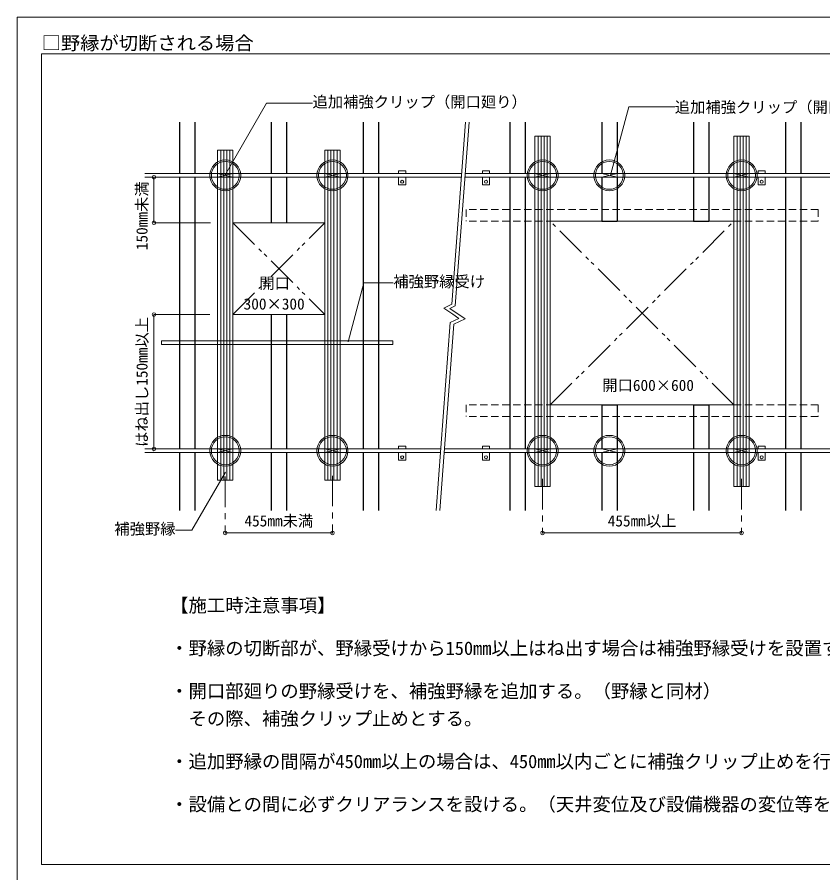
# Model space of a CAD drawing. Units: millimetres on the paper, with parts at other scales. Extents: x -195 to 195, y -140 to 138.
# Drawn here: x -195 to -63.4, y -2.3 to 137.5 of the extents above; entities that cross this region are included whole.
import ezdxf
from ezdxf.enums import TextEntityAlignment as Align

# ---------------------------------------------------------------- set-up
doc = ezdxf.new("R2010")
doc.units = ezdxf.units.MM
doc.header["$PDMODE"] = 32
doc.header["$PDSIZE"] = 0.6
for name, pattern in [('CHAIN1', [8, 5, -1, 1, -1]), ('DASHED1', [1.8, 1.2, -0.6]), ('DOUBLE_CHAIN1', [8.8, 5, -1, 0.6, -0.6, 0.6, -1])]:
    doc.linetypes.add(name, pattern=pattern)
for name, color, linetype, lineweight in [('5-0_中心線', 4, 'Continuous', 9), ('5-1_吊り材', 7, 'Continuous', 18), ('5-2_野縁受け', 3, 'Continuous', 18), ('5-3_野縁', 2, 'Continuous', 25), ('5-4_ブレース・補強材', 4, 'Continuous', 9), ('5-5_寸法', 4, 'Continuous', 9), ('5-6_文字', 7, 'Continuous', 18), ('5-A_クリップ', 7, 'Continuous', 18), ('5-D_パネル', 4, 'Continuous', 9), ('F-3_野縁', 7, 'Continuous', 18)]:
    doc.layers.add(name, color=color, linetype=linetype, lineweight=lineweight)
doc.layers.add('F-6_文字', color=7, linetype='Continuous')
doc.styles.add('ＭＳ ゴシック', font='')
doc.styles.get('ＭＳ ゴシック').set_extended_font_data('MS Gothic')

msp = doc.modelspace()

# ---------------------------------------------------------------- linework, layer by layer
at = {"layer": '5-0_中心線'}
for p, q in [((-121.76, 120.359), (-124.023, 90.575)), ((-121.158, 120.359), (-123.442, 90.299)), ((-124.322, 89.876), (-123.442, 90.299)), ((-121.852, 88.189), (-124.322, 89.876)), ((-122.849, 88.264), (-124.25, 87.592)), ((-123.846, 88.945), (-122.849, 88.264)), ((-121.852, 88.189), (-123.669, 87.316)), ((-124.25, 87.592), (-126.585, 56.856)), ((-123.669, 87.316), (-125.984, 56.856))]:
    msp.add_line(p, q, dxfattribs=at)
at = {"layer": '5-0_中心線', "linetype": 'DOUBLE_CHAIN1'}
for p, q in [((-159.751, 103.891), (-144.751, 88.891)), ((-159.751, 88.891), (-144.751, 103.891)), ((-77.924, 74.141), (-107.924, 104.141)), ((-107.924, 74.141), (-77.924, 104.141))]:
    msp.add_line(p, q, dxfattribs=at)
at = {"layer": '5-0_中心線'}
msp.add_lwpolyline([(-123.846, 88.945), (-125.319, 89.952), (-124.023, 90.575)], dxfattribs=at)
at = {"layer": '5-1_吊り材'}
for p, q in [((-132.691, 112.381), (-131.541, 112.381)), ((-132.691, 111.941), (-132.691, 112.381)), ((-131.541, 112.381), (-131.541, 111.941)), ((-117.835, 112.381), (-118.985, 112.381)), ((-118.985, 112.381), (-118.985, 111.941)), ((-117.835, 111.941), (-117.835, 112.381)), ((-72.835, 112.381), (-73.985, 112.381)), ((-73.985, 112.381), (-73.985, 111.941)), ((-72.835, 111.941), (-72.835, 112.381)), ((-131.541, 110.091), (-131.541, 111.341)), ((-118.985, 110.091), (-118.985, 111.341)), ((-73.985, 110.091), (-73.985, 111.341)), ((-132.691, 67.381), (-131.541, 67.381)), ((-132.691, 66.941), (-132.691, 67.381)), ((-131.541, 67.381), (-131.541, 66.941)), ((-117.835, 67.381), (-118.985, 67.381)), ((-118.985, 67.381), (-118.985, 66.941)), ((-117.835, 66.941), (-117.835, 67.381)), ((-72.835, 67.381), (-73.985, 67.381)), ((-73.985, 67.381), (-73.985, 66.941)), ((-72.835, 66.941), (-72.835, 67.381)), ((-131.541, 65.091), (-131.541, 66.341)), ((-118.985, 65.091), (-118.985, 66.341)), ((-73.985, 65.091), (-73.985, 66.341))]:
    msp.add_line(p, q, dxfattribs=at)
for points in [[(-132.691, 111.341), (-132.691, 110.091), (-131.541, 110.091)], [(-117.835, 111.341), (-117.835, 110.091), (-118.985, 110.091)], [(-72.835, 111.341), (-72.835, 110.091), (-73.985, 110.091)], [(-132.691, 66.341), (-132.691, 65.091), (-131.541, 65.091)], [(-117.835, 66.341), (-117.835, 65.091), (-118.985, 65.091)], [(-72.835, 66.341), (-72.835, 65.091), (-73.985, 65.091)]]:
    msp.add_lwpolyline(points, dxfattribs=at)
for centre in [(-132.116, 110.591), (-118.41, 110.591), (-73.41, 110.591), (-132.116, 65.591), (-118.41, 65.591), (-73.41, 65.591)]:
    msp.add_circle(centre, 0.25, dxfattribs=at)
at = {"layer": '5-2_野縁受け'}
for p, q in [((-122.399, 111.941), (-174.146, 111.941)), ((-121.798, 111.941), (-57.162, 111.941)), ((-122.445, 111.341), (-174.146, 111.341)), ((-121.843, 111.341), (-57.207, 111.341)), ((-125.819, 66.941), (-174.146, 66.941)), ((-125.865, 66.341), (-174.146, 66.341)), ((-125.263, 66.341), (-60.627, 66.341)), ((-125.217, 66.941), (-60.581, 66.941))]:
    msp.add_line(p, q, dxfattribs=at)
at = {"layer": '5-3_野縁'}
for p, q in [((-168.501, 120.359), (-168.501, 111.941)), ((-166.001, 120.359), (-166.001, 111.941)), ((-153.501, 120.359), (-153.501, 111.941)), ((-151.001, 120.359), (-151.001, 111.941)), ((-138.501, 120.359), (-138.501, 111.941)), ((-136.001, 120.359), (-136.001, 111.941)), ((-114.525, 120.359), (-114.525, 111.941)), ((-112.025, 120.359), (-112.025, 111.941)), ((-99.525, 120.359), (-99.525, 111.941)), ((-97.025, 120.359), (-97.025, 111.941)), ((-84.525, 120.359), (-84.525, 111.941)), ((-82.025, 120.359), (-82.025, 111.941)), ((-69.525, 120.359), (-69.525, 111.941)), ((-67.025, 120.359), (-67.025, 111.941)), ((-168.501, 111.341), (-168.501, 104.191)), ((-166.001, 111.341), (-166.001, 104.191)), ((-153.501, 111.341), (-153.501, 103.891)), ((-151.001, 111.341), (-151.001, 103.891)), ((-138.501, 111.341), (-138.501, 104.141)), ((-136.001, 111.341), (-136.001, 104.141)), ((-114.525, 111.341), (-114.525, 104.141)), ((-112.025, 111.341), (-112.025, 104.141)), ((-99.525, 111.341), (-99.525, 104.141)), ((-97.025, 111.341), (-97.025, 104.141)), ((-84.525, 111.341), (-84.525, 104.141)), ((-82.025, 111.341), (-82.025, 104.141)), ((-69.525, 111.341), (-69.525, 104.141)), ((-67.025, 111.341), (-67.025, 104.141)), ((-168.501, 104.191), (-168.501, 74.141)), ((-166.001, 104.191), (-166.001, 74.141)), ((-138.501, 104.141), (-138.501, 74.141)), ((-136.001, 104.141), (-136.001, 74.141)), ((-114.525, 104.141), (-114.525, 74.141)), ((-112.025, 104.141), (-112.025, 74.141)), ((-99.525, 104.141), (-97.025, 104.141)), ((-84.525, 104.141), (-82.025, 104.141)), ((-69.525, 104.141), (-69.525, 74.141)), ((-67.025, 104.141), (-67.025, 74.141)), ((-153.501, 88.891), (-153.501, 74.141)), ((-151.001, 88.891), (-151.001, 74.141)), ((-168.501, 74.141), (-168.501, 66.941)), ((-166.001, 74.141), (-166.001, 66.941)), ((-153.501, 74.141), (-153.501, 66.941)), ((-151.001, 74.141), (-151.001, 66.941)), ((-138.501, 74.141), (-138.501, 66.941)), ((-136.001, 74.141), (-136.001, 66.941)), ((-114.525, 74.141), (-114.525, 66.941)), ((-112.025, 74.141), (-112.025, 66.941)), ((-99.525, 74.141), (-99.525, 66.941)), ((-99.525, 74.141), (-97.025, 74.141)), ((-97.025, 74.141), (-97.025, 66.941)), ((-84.525, 74.141), (-84.525, 66.941)), ((-84.525, 74.141), (-82.025, 74.141)), ((-82.025, 74.141), (-82.025, 66.941)), ((-69.525, 74.141), (-69.525, 66.941)), ((-67.025, 74.141), (-67.025, 66.941)), ((-168.501, 66.341), (-168.501, 56.856)), ((-166.001, 66.341), (-166.001, 56.856)), ((-153.501, 66.341), (-153.501, 56.856)), ((-151.001, 66.341), (-151.001, 56.856)), ((-138.501, 66.341), (-138.501, 56.856)), ((-136.001, 66.341), (-136.001, 56.856)), ((-114.525, 66.341), (-114.525, 56.856)), ((-112.025, 66.341), (-112.025, 56.856)), ((-99.525, 66.341), (-99.525, 56.856)), ((-97.025, 66.341), (-97.025, 56.856)), ((-84.525, 66.341), (-84.525, 56.856)), ((-82.025, 66.341), (-82.025, 56.856)), ((-69.525, 66.341), (-69.525, 56.856)), ((-67.025, 66.341), (-67.025, 56.856))]:
    msp.add_line(p, q, dxfattribs=at)
at = {"layer": '5-4_ブレース・補強材'}
for p, q in [((-110.424, 60.815), (-110.424, 118.028)), ((-110.424, 118.028), (-107.924, 118.028)), ((-109.924, 60.815), (-109.924, 118.028)), ((-109.424, 60.815), (-109.424, 118.028)), ((-108.924, 60.815), (-108.924, 118.028)), ((-108.424, 60.815), (-108.424, 118.028)), ((-107.924, 111.941), (-107.924, 118.028)), ((-77.424, 118.028), (-77.424, 60.815)), ((-76.924, 118.028), (-76.924, 60.815)), ((-76.424, 118.028), (-76.424, 60.815)), ((-75.924, 118.028), (-75.924, 60.815)), ((-75.424, 118.028), (-75.424, 60.815)), ((-162.251, 115.774), (-162.251, 61.831)), ((-162.251, 115.774), (-159.751, 115.774)), ((-161.751, 115.774), (-161.751, 61.831)), ((-161.251, 115.774), (-161.251, 61.831)), ((-160.751, 115.774), (-160.751, 61.831)), ((-160.251, 115.774), (-160.251, 61.831)), ((-159.751, 115.774), (-159.751, 61.831)), ((-159.751, 115.774), (-159.751, 61.831)), ((-144.751, 115.774), (-144.751, 61.831)), ((-144.751, 115.774), (-142.251, 115.774)), ((-144.251, 115.774), (-144.251, 61.831)), ((-143.751, 115.774), (-143.751, 61.831)), ((-143.251, 115.774), (-143.251, 61.831)), ((-142.751, 115.774), (-142.751, 61.831)), ((-142.251, 115.774), (-142.251, 61.831)), ((-107.924, 104.141), (-107.924, 111.341)), ((-77.924, 104.141), (-77.924, 111.341)), ((-77.924, 104.141), (-77.924, 74.141)), ((-171.403, 83.982), (-133.629, 83.982)), ((-77.924, 74.141), (-77.924, 66.941)), ((-107.924, 66.341), (-107.924, 60.815)), ((-77.924, 66.341), (-77.924, 60.815)), ((-162.251, 61.831), (-159.751, 61.831)), ((-144.751, 61.831), (-142.251, 61.831)), ((-110.424, 60.815), (-107.924, 60.815)), ((-77.924, 60.815), (-75.424, 60.815))]:
    msp.add_line(p, q, dxfattribs=at)
at = {"layer": '5-4_ブレース・補強材', "linetype": 'DASHED1'}
for p, q in [((-64.174, 106.041), (-64.174, 104.141)), ((-64.174, 104.141), (-121.674, 104.141)), ((-64.174, 74.141), (-121.674, 74.141)), ((-121.674, 74.141), (-121.674, 72.241)), ((-64.174, 74.141), (-64.174, 72.241)), ((-64.174, 72.241), (-121.674, 72.241))]:
    msp.add_line(p, q, dxfattribs=at)
at = {"layer": '5-4_ブレース・補強材'}
for points in [[(-77.924, 111.941), (-77.924, 118.028), (-75.424, 118.028)], [(-107.924, 104.141), (-107.924, 74.141), (-107.924, 66.941)], [(-171.403, 83.982), (-171.403, 84.582), (-133.629, 84.582), (-133.629, 83.982)]]:
    msp.add_lwpolyline(points, dxfattribs=at)
at = {"layer": '5-4_ブレース・補強材', "linetype": 'DASHED1'}
msp.add_lwpolyline([(-64.174, 106.041), (-121.674, 106.041), (-121.674, 104.141)], dxfattribs=at)
at = {"layer": '5-5_寸法'}
for p, q in [((-172.65, 111.341), (-172.65, 103.891)), ((-172.65, 103.891), (-163.419, 103.891)), ((-172.65, 66.941), (-172.65, 88.891)), ((-172.65, 88.891), (-163.529, 88.891)), ((-161.001, 53.222), (-143.501, 53.222)), ((-109.174, 53.222), (-76.674, 53.222))]:
    msp.add_line(p, q, dxfattribs=at)
at = {"layer": '5-5_寸法', "linetype": 'CHAIN1'}
for p, q in [((-161.001, 62.441), (-161.001, 53.222)), ((-143.501, 62.573), (-143.501, 53.222)), ((-109.174, 62.07), (-109.174, 53.222)), ((-76.674, 62.07), (-76.674, 53.222))]:
    msp.add_line(p, q, dxfattribs=at)
at = {"layer": '5-5_寸法', "color": 7}
for p in [(-172.65, 111.341), (-172.65, 103.891), (-172.65, 88.891), (-172.65, 66.941), (-161.001, 53.222), (-143.501, 53.222), (-109.174, 53.222), (-76.674, 53.222)]:
    msp.add_point(p, dxfattribs=at)
at = {"layer": '5-6_文字'}
for p, q in [((-98.088, 111.653), (-95.096, 122.82)), ((-95.096, 122.82), (-87.596, 122.82))]:
    msp.add_line(p, q, dxfattribs=at)
for points in [[(-161.07, 111.634), (-154.257, 123.435), (-146.757, 123.435)], [(-140.948, 84.418), (-138.363, 94.066), (-133.573, 94.066)], [(-160.968, 63.153), (-166.443, 53.67), (-169.123, 53.67)]]:
    msp.add_lwpolyline(points, dxfattribs=at)
at = {"layer": '5-A_クリップ'}
for p, q in [((-162.251, 111.941), (-159.751, 111.341)), ((-159.751, 111.941), (-162.251, 111.341)), ((-162.251, 111.941), (-162.251, 111.341)), ((-159.751, 111.341), (-159.751, 111.941)), ((-144.751, 111.941), (-142.251, 111.341)), ((-142.251, 111.941), (-144.751, 111.341)), ((-144.751, 111.941), (-144.751, 111.341)), ((-142.251, 111.341), (-142.251, 111.941)), ((-110.424, 111.941), (-107.924, 111.341)), ((-107.924, 111.941), (-110.424, 111.341)), ((-110.424, 111.941), (-110.424, 111.341)), ((-107.924, 111.341), (-107.924, 111.941)), ((-99.525, 111.941), (-97.025, 111.341)), ((-97.025, 111.941), (-99.525, 111.341)), ((-97.025, 111.341), (-97.025, 111.941)), ((-77.924, 111.941), (-75.424, 111.341)), ((-75.424, 111.941), (-77.924, 111.341)), ((-77.924, 111.941), (-77.924, 111.341)), ((-75.424, 111.341), (-75.424, 111.941)), ((-162.251, 66.941), (-159.751, 66.341)), ((-159.751, 66.941), (-162.251, 66.341)), ((-162.251, 66.941), (-162.251, 66.341)), ((-159.751, 66.341), (-159.751, 66.941)), ((-144.751, 66.941), (-142.251, 66.341)), ((-142.251, 66.941), (-144.751, 66.341)), ((-144.751, 66.941), (-144.751, 66.341)), ((-142.251, 66.341), (-142.251, 66.941)), ((-110.424, 66.941), (-107.924, 66.341)), ((-107.924, 66.941), (-110.424, 66.341)), ((-110.424, 66.941), (-110.424, 66.341)), ((-107.924, 66.341), (-107.924, 66.941)), ((-99.525, 66.941), (-97.025, 66.341)), ((-97.025, 66.941), (-99.525, 66.341)), ((-97.025, 66.341), (-97.025, 66.941)), ((-77.924, 66.941), (-75.424, 66.341)), ((-75.424, 66.941), (-77.924, 66.341)), ((-77.924, 66.941), (-77.924, 66.341)), ((-75.424, 66.341), (-75.424, 66.941))]:
    msp.add_line(p, q, dxfattribs=at)
for centre, radius in [((-161.001, 111.641), 2.523), ((-161.001, 111.641), 2.273), ((-143.501, 111.641), 2.523), ((-143.501, 111.641), 2.273), ((-109.174, 111.641), 2.523), ((-109.174, 111.641), 2.273), ((-98.275, 111.641), 2.523), ((-98.275, 111.641), 2.273), ((-76.674, 111.641), 2.523), ((-76.674, 111.641), 2.273), ((-161.001, 66.641), 2.523), ((-161.001, 66.641), 2.273), ((-143.501, 66.641), 2.523), ((-143.501, 66.641), 2.273), ((-109.174, 66.641), 2.523), ((-109.174, 66.641), 2.273), ((-98.275, 66.641), 2.523), ((-98.275, 66.641), 2.273), ((-76.674, 66.641), 2.523), ((-76.674, 66.641), 2.273)]:
    msp.add_circle(centre, radius, dxfattribs=at)
at = {"layer": '5-D_パネル'}
for points in [[(-159.751, 103.891), (-144.751, 103.891), (-144.751, 88.891), (-159.751, 88.891)], [(-107.924, 104.141), (-77.924, 104.141), (-77.924, 74.141), (-107.924, 74.141)]]:
    msp.add_lwpolyline(points, close=True, dxfattribs=at)
at = {"layer": 'F-3_野縁', "color": 3}
for p, q in [((-195, 137.5), (195, 137.5)), ((-191, 131.5), (37.231, 131.5)), ((-191, 131.5), (-191, -0.946)), ((-191, -0.946), (37.231, -0.946))]:
    msp.add_line(p, q, dxfattribs=at)
msp.add_lwpolyline([(-195, 137.5), (-195, -137.5), (195, -137.5)], dxfattribs=at)

# ---------------------------------------------------------------- texts
at = {"layer": '5-5_寸法', "style": 'ＭＳ ゴシック'}
for s, p in [('150mm未満', (-173.153, 99.42)), ('はね出し150mm以上', (-173.15, 67.266))]:
    msp.add_text(s, height=1.833, rotation=90, dxfattribs=at).set_placement(p, align=Align.BOTTOM_LEFT)
for s, p in [('455mm未満', (-157.876, 53.722)), ('455mm以上', (-98.549, 53.722))]:
    msp.add_text(s, height=1.833, dxfattribs=at).set_placement(p, align=Align.BOTTOM_LEFT)
at = {"layer": '5-6_文字', "style": 'ＭＳ ゴシック'}
for s, height, p in [('追加補強クリップ（開口廻り）', 1.833, (-146.757, 122.185)), ('追加補強クリップ（開口廻り）', 1.833, (-87.596, 121.32)), ('開口', 1.833, (-155.448, 92.56)), ('補強野縁受け', 1.833, (-133.573, 92.816)), ('300×300', 1.833, (-158.011, 89.163)), ('開口600×600', 1.833, (-99.436, 75.871)), ('補強野縁', 1.833, (-179.123, 52.42)), ('【施工時注意事項】', 2.199, (-170.008, 39.622)), ('・野縁の切断部が、野縁受けから150mm以上はね出す場合は補強野縁受けを設置する。', 2.199, (-170.008, 32.622)), ('・開口部廻りの野縁受けを、補強野縁を追加する。（野縁と同材）', 2.199, (-170.008, 25.622)), ('\u3000その際、補強クリップ止めとする。', 2.199, (-170.008, 21.122)), ('・追加野縁の間隔が450mm以上の場合は、450mm以内ごとに補強クリップ止めを行う。', 2.199, (-170.008, 14.122)), ('・設備との間に必ずクリアランスを設ける。（天井変位及び設備機器の変位等を考慮する）', 2.199, (-170.008, 7.122))]:
    msp.add_text(s, height=height, dxfattribs=at).set_placement(p, align=Align.BOTTOM_LEFT)
at = {"layer": 'F-6_文字', "style": 'ＭＳ ゴシック', "width": 1.05}
msp.add_text('□野縁が切断される場合', height=2.199, dxfattribs=at).set_placement((-191, 131.5), align=Align.BOTTOM_LEFT)

doc.saveas('drawing.dxf')
